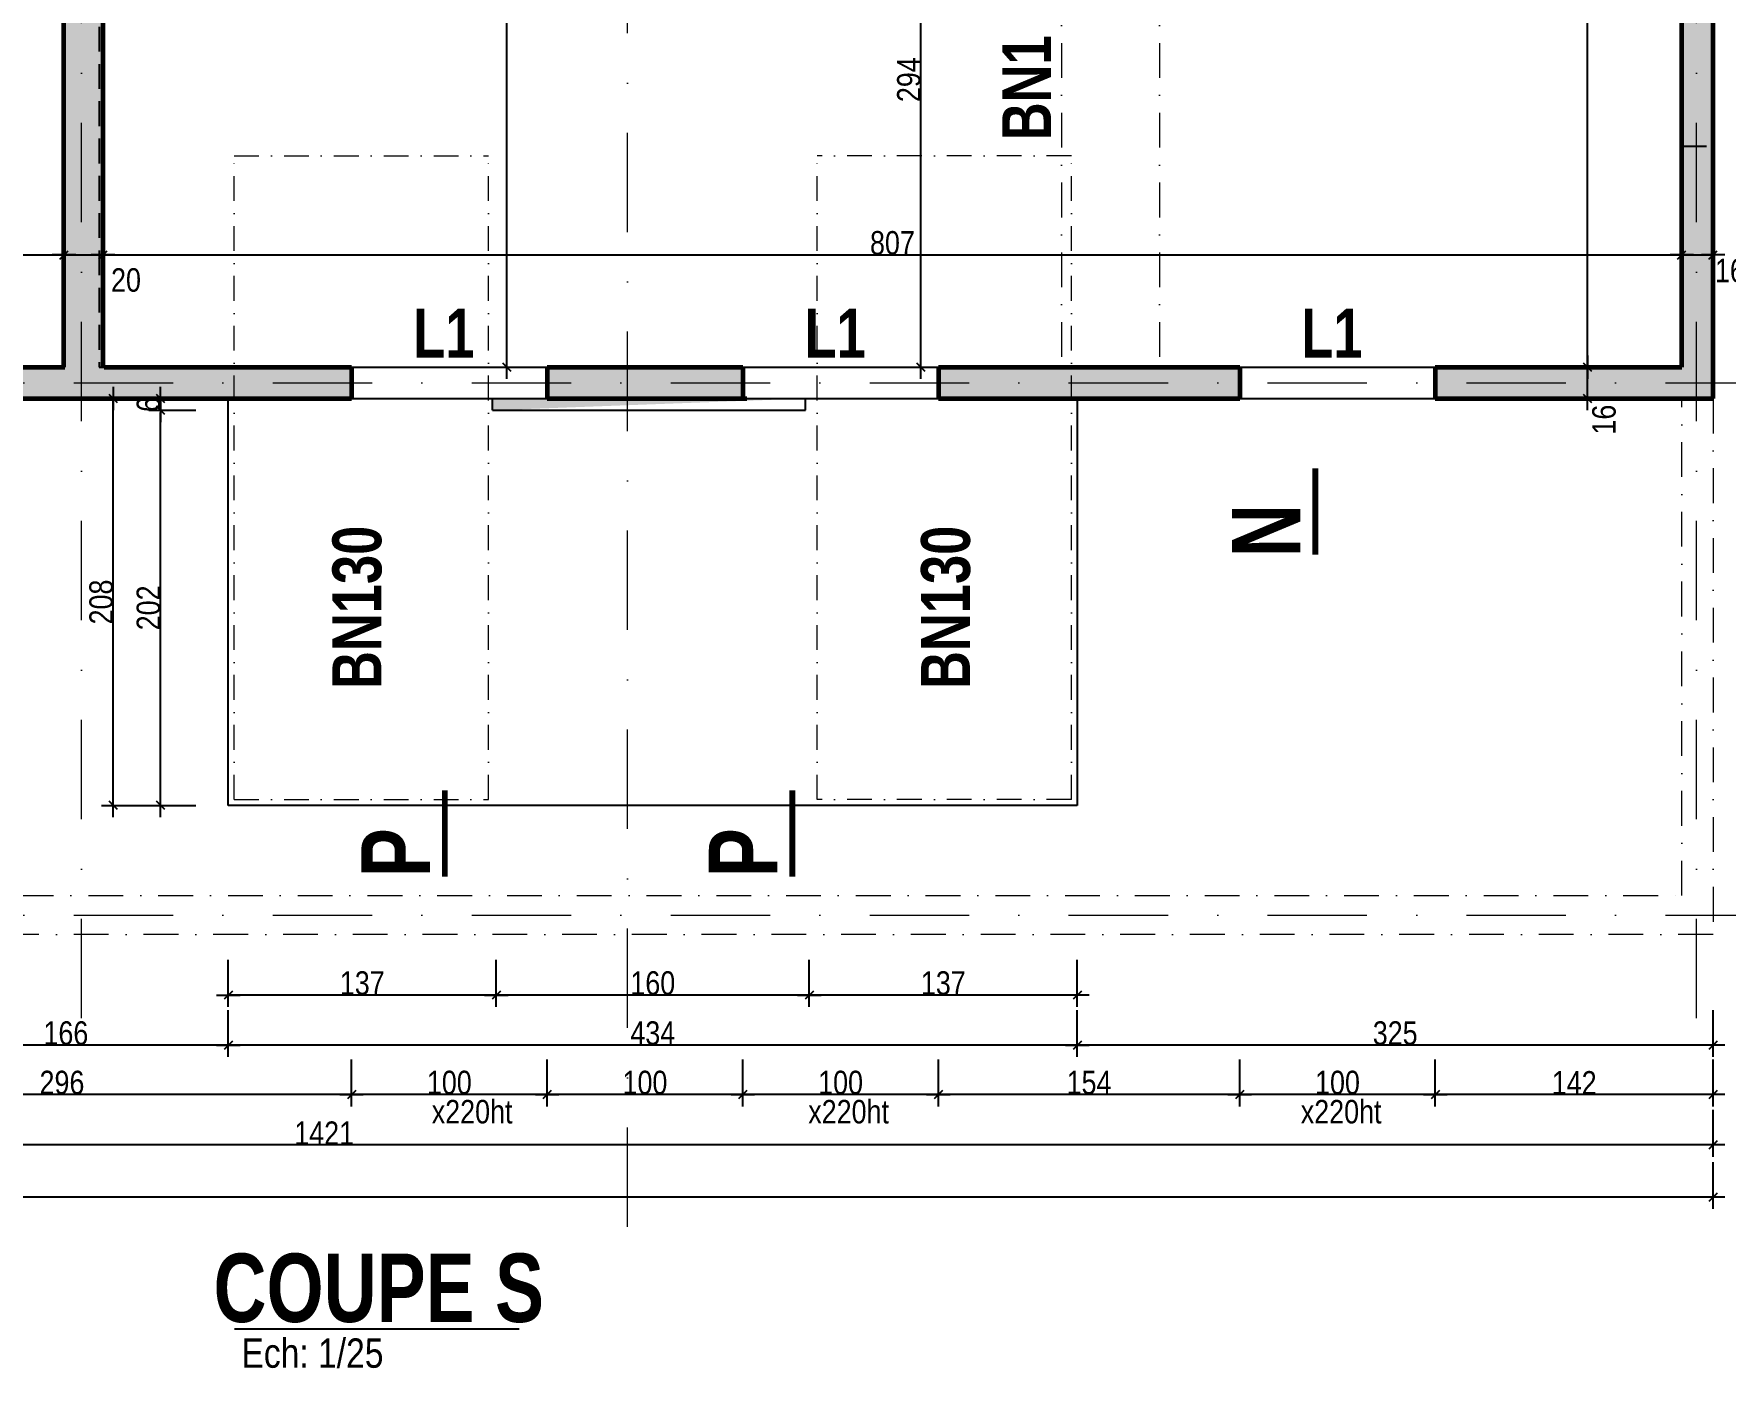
# Model space of a CAD drawing. Header units: millimetres. Extents: x 2049 to 26244, y -43633 to -34245.
# Drawn here: x 5946 to 6810, y -42947 to -42265 of the extents above; entities that cross this region are included whole.
import ezdxf
from ezdxf import colors
from ezdxf.entities.mleader import LeaderData, LeaderLine
from ezdxf.enums import TextEntityAlignment as Align
from ezdxf.math import Vec2, Vec3

# ---------------------------------------------------------------- set-up
doc = ezdxf.new("R2010")
doc.units = ezdxf.units.MM
doc.linetypes.add('CACHEX2', pattern=[19.05, 12.7, -6.35])
doc.linetypes.add('TIRETPTX2', pattern=[50.8, 25.4, -12.7, 0, -12.7])
for name, color, linetype in [('01_cote_gen', 4, 'Continuous'), ('01_linteaux', 2, 'Continuous'), ('01_murs_sup', 2, 'CACHEX2'), ('01_poch_murs', 253, 'Continuous'), ('01_texte', 230, 'Continuous'), ('AA_COTES', 2, 'Continuous')]:
    doc.layers.add(name, color=color, linetype=linetype)
for name, color, linetype, lineweight in [('01_murs_coup', 5, 'Continuous', 60), ('01_tram_axes', 2, 'TIRETPTX2', 9), ('_GAZELEC-RESERVATION', 1, 'Continuous', 18)]:
    doc.layers.add(name, color=color, linetype=linetype, lineweight=lineweight)
doc.styles.add('ARIAL NA', font='ARIALN.TTF')
doc.styles.add('impact', font='impact.ttf')
doc.styles.get("Standard").update_dxf_attribs({"font": 'arial.ttf'})
doc.styles.add('STYLE2', font='ARIALN.TTF')
doc.dimstyles.new('JB50res', dxfattribs={"dimscale": 0.1, "dimtxt": 120, "dimasz": 12, "dimexe": 0.1, "dimexo": 0.1, "dimgap": 0.09, "dimtad": 1, "dimdec": 1, "dimdsep": 46, "dimtxsty": 'STYLE2', "dimblk1": 'BOND_G', "dimblk2": 'BOND_D', "dimsah": 1, "dimcen": 1.5, "dimdle": 0.01, "dimse1": 1, "dimse2": 1, "dimclrd": 4, "dimclre": 2, "dimclrt": 6, "dimazin": 2, "dimtfac": 2.333333, "dimtdec": 1, "dimtix": 1, "dimtmove": 2, "dimatfit": 3, "dimldrblk": 'BOND_G', "dimfxl": 1, "dimtolj": 1, "dimtzin": 0, "dimarcsym": 0})

# ---------------------------------------------------------------- blocks, each defined once
blk = doc.blocks.new('BOND_G')
at = {"layer": 'AA_COTES', "color": 0}
for p, q in [((0, -5), (0, 15)), ((5, 0), (-5, 0)), ((1.77, 1.77), (-1.77, -1.77))]:
    blk.add_line(p, q, dxfattribs=at)
blk = doc.blocks.new('BOND_D')
at = {"layer": 'AA_COTES', "color": 0}
for p, q in [((5, 0), (-5, 0)), ((-1.77, -1.77), (1.77, 1.77)), ((0, 5), (0, -15))]:
    blk.add_line(p, q, dxfattribs=at)
blk = doc.blocks.new('*D5199')
at = {"layer": '01_cote_gen', "color": 4, "lineweight": -2, "ltscale": 0.1, "transparency": 16777216}
blk.add_line((6802.85, -42833.16), (5384.25, -42833.16), dxfattribs=at)
at = {"layer": 'Defpoints', "color": 0, "ltscale": 0.1, "transparency": 16777216}
for p in [(5383.05, -42451.61), (6804.05, -42451.61), (5383.05, -42833.16)]:
    blk.add_point(p, dxfattribs=at)
at = {"layer": '01_cote_gen', "color": 4, "lineweight": -2, "ltscale": 0.1, "transparency": 16777216, "xscale": 1.2, "yscale": 1.2, "zscale": 1.2, "rotation": 180}
blk.add_blockref('BOND_D', (5383.05, -42833.16), dxfattribs=at)
at = {"layer": '01_cote_gen', "color": 4, "lineweight": -2, "ltscale": 0.1, "transparency": 16777216, "xscale": 1.2, "yscale": 1.2, "zscale": 1.2}
blk.add_blockref('BOND_G', (6804.05, -42833.16), dxfattribs=at)
at = {"layer": '01_cote_gen', "color": 6, "ltscale": 0.1, "transparency": 16777216, "insert": (6094.07, -42827.13), "char_height": 12, "attachment_point": 5, "style": 'STYLE2'}
blk.add_mtext('\\A1;1421', dxfattribs=at)
blk = doc.blocks.new('*D5200')
at = {"layer": '01_cote_gen', "color": 4, "lineweight": -2, "ltscale": 0.1, "transparency": 16777216}
blk.add_line((6802.85, -42807.43), (6663.25, -42807.43), dxfattribs=at)
at = {"layer": 'Defpoints', "color": 0, "ltscale": 0.1, "transparency": 16777216}
for p in [(6662.05, -42451.61), (6804.05, -42451.61), (6662.05, -42807.43)]:
    blk.add_point(p, dxfattribs=at)
at = {"layer": '01_cote_gen', "color": 4, "lineweight": -2, "ltscale": 0.1, "transparency": 16777216, "xscale": 1.2, "yscale": 1.2, "zscale": 1.2, "rotation": 180}
blk.add_blockref('BOND_D', (6662.05, -42807.43), dxfattribs=at)
at = {"layer": '01_cote_gen', "color": 4, "lineweight": -2, "ltscale": 0.1, "transparency": 16777216, "xscale": 1.2, "yscale": 1.2, "zscale": 1.2}
blk.add_blockref('BOND_G', (6804.05, -42807.43), dxfattribs=at)
at = {"layer": '01_cote_gen', "color": 6, "ltscale": 0.1, "transparency": 16777216, "insert": (6733.05, -42801.4), "char_height": 12, "attachment_point": 5, "style": 'STYLE2'}
blk.add_mtext('\\A1;142', dxfattribs=at)
blk = doc.blocks.new('*D5201')
at = {"layer": '01_cote_gen', "color": 4, "lineweight": -2, "ltscale": 0.1, "transparency": 16777216}
blk.add_line((6660.85, -42807.43), (6563.25, -42807.43), dxfattribs=at)
at = {"layer": 'Defpoints', "color": 0, "ltscale": 0.1, "transparency": 16777216}
for p in [(6562.05, -42451.61), (6662.05, -42451.61), (6562.05, -42807.43)]:
    blk.add_point(p, dxfattribs=at)
at = {"layer": '01_cote_gen', "color": 4, "lineweight": -2, "ltscale": 0.1, "transparency": 16777216, "xscale": 1.2, "yscale": 1.2, "zscale": 1.2, "rotation": 180}
blk.add_blockref('BOND_D', (6562.05, -42807.43), dxfattribs=at)
at = {"layer": '01_cote_gen', "color": 4, "lineweight": -2, "ltscale": 0.1, "transparency": 16777216, "xscale": 1.2, "yscale": 1.2, "zscale": 1.2}
blk.add_blockref('BOND_G', (6662.05, -42807.43), dxfattribs=at)
at = {"layer": '01_cote_gen', "color": 6, "ltscale": 0.1, "transparency": 16777216, "insert": (6612.05, -42801.29), "char_height": 12, "attachment_point": 5, "style": 'STYLE2'}
blk.add_mtext('\\A1;100', dxfattribs=at)
blk = doc.blocks.new('*D5202')
at = {"layer": '01_cote_gen', "color": 4, "lineweight": -2, "ltscale": 0.1, "transparency": 16777216}
blk.add_line((6560.85, -42807.43), (6409.25, -42807.43), dxfattribs=at)
at = {"layer": 'Defpoints', "color": 0, "ltscale": 0.1, "transparency": 16777216}
for p in [(6408.05, -42451.61), (6562.05, -42451.61), (6408.05, -42807.43)]:
    blk.add_point(p, dxfattribs=at)
at = {"layer": '01_cote_gen', "color": 4, "lineweight": -2, "ltscale": 0.1, "transparency": 16777216, "xscale": 1.2, "yscale": 1.2, "zscale": 1.2, "rotation": 180}
blk.add_blockref('BOND_D', (6408.05, -42807.43), dxfattribs=at)
at = {"layer": '01_cote_gen', "color": 4, "lineweight": -2, "ltscale": 0.1, "transparency": 16777216, "xscale": 1.2, "yscale": 1.2, "zscale": 1.2}
blk.add_blockref('BOND_G', (6562.05, -42807.43), dxfattribs=at)
at = {"layer": '01_cote_gen', "color": 6, "ltscale": 0.1, "transparency": 16777216, "insert": (6485.05, -42801.29), "char_height": 12, "attachment_point": 5, "style": 'STYLE2'}
blk.add_mtext('\\A1;154', dxfattribs=at)
blk = doc.blocks.new('*D5203')
at = {"layer": '01_cote_gen', "color": 4, "lineweight": -2, "ltscale": 0.1, "transparency": 16777216}
blk.add_line((6406.85, -42807.43), (6309.25, -42807.43), dxfattribs=at)
at = {"layer": 'Defpoints', "color": 0, "ltscale": 0.1, "transparency": 16777216}
for p in [(6308.05, -42451.61), (6408.05, -42451.61), (6308.05, -42807.43)]:
    blk.add_point(p, dxfattribs=at)
at = {"layer": '01_cote_gen', "color": 4, "lineweight": -2, "ltscale": 0.1, "transparency": 16777216, "xscale": 1.2, "yscale": 1.2, "zscale": 1.2, "rotation": 180}
blk.add_blockref('BOND_D', (6308.05, -42807.43), dxfattribs=at)
at = {"layer": '01_cote_gen', "color": 4, "lineweight": -2, "ltscale": 0.1, "transparency": 16777216, "xscale": 1.2, "yscale": 1.2, "zscale": 1.2}
blk.add_blockref('BOND_G', (6408.05, -42807.43), dxfattribs=at)
at = {"layer": '01_cote_gen', "color": 6, "ltscale": 0.1, "transparency": 16777216, "insert": (6358.05, -42801.29), "char_height": 12, "attachment_point": 5, "style": 'STYLE2'}
blk.add_mtext('\\A1;100', dxfattribs=at)
blk = doc.blocks.new('*D5204')
at = {"layer": '01_cote_gen', "color": 4, "lineweight": -2, "ltscale": 0.1, "transparency": 16777216}
blk.add_line((6306.85, -42807.43), (6209.25, -42807.43), dxfattribs=at)
at = {"layer": 'Defpoints', "color": 0, "ltscale": 0.1, "transparency": 16777216}
for p in [(6208.05, -42451.61), (6308.05, -42451.61), (6208.05, -42807.43)]:
    blk.add_point(p, dxfattribs=at)
at = {"layer": '01_cote_gen', "color": 4, "lineweight": -2, "ltscale": 0.1, "transparency": 16777216, "xscale": 1.2, "yscale": 1.2, "zscale": 1.2, "rotation": 180}
blk.add_blockref('BOND_D', (6208.05, -42807.43), dxfattribs=at)
at = {"layer": '01_cote_gen', "color": 4, "lineweight": -2, "ltscale": 0.1, "transparency": 16777216, "xscale": 1.2, "yscale": 1.2, "zscale": 1.2}
blk.add_blockref('BOND_G', (6308.05, -42807.43), dxfattribs=at)
at = {"layer": '01_cote_gen', "color": 6, "ltscale": 0.1, "transparency": 16777216, "insert": (6258.05, -42801.29), "char_height": 12, "attachment_point": 5, "style": 'STYLE2'}
blk.add_mtext('\\A1;100', dxfattribs=at)
blk = doc.blocks.new('*D5205')
at = {"layer": '01_cote_gen', "color": 4, "lineweight": -2, "ltscale": 0.1, "transparency": 16777216}
blk.add_line((6206.85, -42807.43), (6109.25, -42807.43), dxfattribs=at)
at = {"layer": 'Defpoints', "color": 0, "ltscale": 0.1, "transparency": 16777216}
for p in [(6108.05, -42451.61), (6208.05, -42451.61), (6108.05, -42807.43)]:
    blk.add_point(p, dxfattribs=at)
at = {"layer": '01_cote_gen', "color": 4, "lineweight": -2, "ltscale": 0.1, "transparency": 16777216, "xscale": 1.2, "yscale": 1.2, "zscale": 1.2, "rotation": 180}
blk.add_blockref('BOND_D', (6108.05, -42807.43), dxfattribs=at)
at = {"layer": '01_cote_gen', "color": 4, "lineweight": -2, "ltscale": 0.1, "transparency": 16777216, "xscale": 1.2, "yscale": 1.2, "zscale": 1.2}
blk.add_blockref('BOND_G', (6208.05, -42807.43), dxfattribs=at)
at = {"layer": '01_cote_gen', "color": 6, "ltscale": 0.1, "transparency": 16777216, "insert": (6158.05, -42801.29), "char_height": 12, "attachment_point": 5, "style": 'STYLE2'}
blk.add_mtext('\\A1;100', dxfattribs=at)
blk = doc.blocks.new('*D5206')
at = {"layer": '01_cote_gen', "color": 4, "lineweight": -2, "ltscale": 0.1, "transparency": 16777216}
blk.add_line((6106.85, -42807.43), (5813.25, -42807.43), dxfattribs=at)
at = {"layer": 'Defpoints', "color": 0, "ltscale": 0.1, "transparency": 16777216}
for p in [(5812.05, -42451.61), (6108.05, -42451.61), (5812.05, -42807.43)]:
    blk.add_point(p, dxfattribs=at)
at = {"layer": '01_cote_gen', "color": 4, "lineweight": -2, "ltscale": 0.1, "transparency": 16777216, "xscale": 1.2, "yscale": 1.2, "zscale": 1.2, "rotation": 180}
blk.add_blockref('BOND_D', (5812.05, -42807.43), dxfattribs=at)
at = {"layer": '01_cote_gen', "color": 4, "lineweight": -2, "ltscale": 0.1, "transparency": 16777216, "xscale": 1.2, "yscale": 1.2, "zscale": 1.2}
blk.add_blockref('BOND_G', (6108.05, -42807.43), dxfattribs=at)
at = {"layer": '01_cote_gen', "color": 6, "ltscale": 0.1, "transparency": 16777216, "insert": (5960.05, -42801.29), "char_height": 12, "attachment_point": 5, "style": 'STYLE2'}
blk.add_mtext('\\A1;296', dxfattribs=at)
blk = doc.blocks.new('*D5221')
at = {"layer": '01_cote_gen', "color": 4, "lineweight": -2, "ltscale": 0.1, "transparency": 16777216}
blk.add_line((6802.85, -42859.88), (4174.26, -42859.88), dxfattribs=at)
at = {"layer": 'Defpoints', "color": 0, "ltscale": 0.1, "transparency": 16777216}
for p in [(4173.06, -42839.16), (6804.05, -42839.16), (4173.06, -42859.88)]:
    blk.add_point(p, dxfattribs=at)
at = {"layer": '01_cote_gen', "color": 4, "lineweight": -2, "ltscale": 0.1, "transparency": 16777216, "xscale": 1.2, "yscale": 1.2, "zscale": 1.2, "rotation": 180}
blk.add_blockref('BOND_D', (4173.06, -42859.88), dxfattribs=at)
at = {"layer": '01_cote_gen', "color": 4, "lineweight": -2, "ltscale": 0.1, "transparency": 16777216, "xscale": 1.2, "yscale": 1.2, "zscale": 1.2}
blk.add_blockref('BOND_G', (6804.05, -42859.88), dxfattribs=at)
at = {"layer": '01_cote_gen', "color": 6, "ltscale": 0.1, "transparency": 16777216, "insert": (5488.55, -42853.74), "char_height": 12, "attachment_point": 5, "style": 'STYLE2'}
blk.add_mtext('\\A1;2631', dxfattribs=at)
blk = doc.blocks.new('*D7129')
at = {"layer": '01_cote_gen', "color": 4, "lineweight": -2, "ltscale": 200, "transparency": 16777216}
blk.add_line((6739.9, -42450.41), (6739.9, -42436.81), dxfattribs=at)
at = {"layer": 'Defpoints', "color": 0, "ltscale": 200, "transparency": 16777216}
for p in [(6739.9, -42435.61), (6754.46, -42435.61), (6754.46, -42451.61)]:
    blk.add_point(p, dxfattribs=at)
at = {"layer": '01_cote_gen', "color": 4, "lineweight": -2, "ltscale": 200, "transparency": 16777216, "xscale": 1.2, "yscale": 1.2, "zscale": 1.2}
for name, p, rotation in [('BOND_D', (6739.9, -42435.61), 90), ('BOND_G', (6739.9, -42451.61), 270)]:
    blk.add_blockref(name, p, dxfattribs=dict(at, rotation=rotation))
at = {"layer": '01_cote_gen', "color": 6, "ltscale": 200, "transparency": 16777216, "insert": (6748.33, -42462.37), "char_height": 12, "attachment_point": 5, "rotation": 90, "style": 'STYLE2'}
blk.add_mtext('\\A1;16', dxfattribs=at)
blk = doc.blocks.new('*D7130')
at = {"layer": '01_cote_gen', "color": 4, "lineweight": -2, "ltscale": 200, "transparency": 16777216}
blk.add_line((6739.9, -42434.41), (6739.9, -41769.81), dxfattribs=at)
at = {"layer": 'Defpoints', "color": 0, "ltscale": 200, "transparency": 16777216}
for p in [(6734.73, -41768.61), (6739.9, -41768.61), (6768.46, -42435.61)]:
    blk.add_point(p, dxfattribs=at)
at = {"layer": '01_cote_gen', "color": 4, "lineweight": -2, "ltscale": 200, "transparency": 16777216, "xscale": 1.2, "yscale": 1.2, "zscale": 1.2}
for name, p, rotation in [('BOND_D', (6739.9, -41768.61), 90), ('BOND_G', (6739.9, -42435.61), 270)]:
    blk.add_blockref(name, p, dxfattribs=dict(at, rotation=rotation))
at = {"layer": '01_cote_gen', "color": 6, "ltscale": 200, "transparency": 16777216, "insert": (6733.77, -42102.11), "char_height": 12, "attachment_point": 5, "rotation": 90, "style": 'STYLE2'}
blk.add_mtext('\\A1;667', dxfattribs=at)
blk = doc.blocks.new('*D7134')
at = {"layer": '01_cote_gen', "color": 4, "lineweight": -2, "ltscale": 200, "transparency": 16777216}
blk.add_line((6399.14, -42434.41), (6399.14, -42142.81), dxfattribs=at)
at = {"layer": 'Defpoints', "color": 0, "ltscale": 200, "transparency": 16777216}
for p in [(6399.14, -42141.61), (6448.94, -42141.61), (6448.94, -42435.61)]:
    blk.add_point(p, dxfattribs=at)
at = {"layer": '01_cote_gen', "color": 4, "lineweight": -2, "ltscale": 200, "transparency": 16777216, "xscale": 1.2, "yscale": 1.2, "zscale": 1.2}
for name, p, rotation in [('BOND_D', (6399.14, -42141.61), 90), ('BOND_G', (6399.14, -42435.61), 270)]:
    blk.add_blockref(name, p, dxfattribs=dict(at, rotation=rotation))
at = {"layer": '01_cote_gen', "color": 6, "ltscale": 200, "transparency": 16777216, "insert": (6393, -42288.61), "char_height": 12, "attachment_point": 5, "rotation": 90, "style": 'STYLE2'}
blk.add_mtext('\\A1;294', dxfattribs=at)
blk = doc.blocks.new('*D7141')
at = {"layer": '01_cote_gen', "color": 4, "lineweight": -2, "ltscale": 200, "transparency": 16777216}
blk.add_line((6187.53, -42434.41), (6187.53, -41952.81), dxfattribs=at)
at = {"layer": 'Defpoints', "color": 0, "ltscale": 200, "transparency": 16777216}
for p in [(6187.53, -41951.61), (6258.57, -41951.61), (6249.16, -42435.61)]:
    blk.add_point(p, dxfattribs=at)
at = {"layer": '01_cote_gen', "color": 4, "lineweight": -2, "ltscale": 200, "transparency": 16777216, "xscale": 1.2, "yscale": 1.2, "zscale": 1.2}
for name, p, rotation in [('BOND_D', (6187.53, -41951.61), 90), ('BOND_G', (6187.53, -42435.61), 270)]:
    blk.add_blockref(name, p, dxfattribs=dict(at, rotation=rotation))
at = {"layer": '01_cote_gen', "color": 6, "ltscale": 200, "transparency": 16777216, "insert": (6181.39, -42193.61), "char_height": 12, "attachment_point": 5, "rotation": 90, "style": 'STYLE2'}
blk.add_mtext('\\A1;484', dxfattribs=at)
blk = doc.blocks.new('*D7208')
at = {"layer": '01_cote_gen', "color": 4, "lineweight": -2, "ltscale": 0.1, "transparency": 16777216}
blk.add_line((5400.25, -42378.23), (5959.85, -42378.23), dxfattribs=at)
at = {"layer": 'Defpoints', "color": 0, "ltscale": 0.1, "transparency": 16777216}
for p in [(5961.05, -42378.23), (5399.05, -42396.23), (5961.05, -42396.23)]:
    blk.add_point(p, dxfattribs=at)
at = {"layer": '01_cote_gen', "color": 4, "lineweight": -2, "ltscale": 0.1, "transparency": 16777216, "xscale": 1.2, "yscale": 1.2, "zscale": 1.2, "rotation": 180}
blk.add_blockref('BOND_G', (5399.05, -42378.23), dxfattribs=at)
at = {"layer": '01_cote_gen', "color": 4, "lineweight": -2, "ltscale": 0.1, "transparency": 16777216, "xscale": 1.2, "yscale": 1.2, "zscale": 1.2}
blk.add_blockref('BOND_D', (5961.05, -42378.23), dxfattribs=at)
at = {"layer": '01_cote_gen', "color": 6, "ltscale": 0.1, "transparency": 16777216, "insert": (5680.05, -42372.09), "char_height": 12, "attachment_point": 5, "style": 'STYLE2'}
blk.add_mtext('\\A1;562', dxfattribs=at)
blk = doc.blocks.new('*D7209')
at = {"layer": '01_cote_gen', "color": 4, "lineweight": -2, "ltscale": 0.1, "transparency": 16777216}
blk.add_line((5962.25, -42378.23), (5979.85, -42378.23), dxfattribs=at)
at = {"layer": 'Defpoints', "color": 0, "ltscale": 0.1, "transparency": 16777216}
for p in [(5981.05, -42378.23), (5961.05, -42432.97), (5981.05, -42432.97)]:
    blk.add_point(p, dxfattribs=at)
at = {"layer": '01_cote_gen', "color": 4, "lineweight": -2, "ltscale": 0.1, "transparency": 16777216, "xscale": 1.2, "yscale": 1.2, "zscale": 1.2, "rotation": 180}
blk.add_blockref('BOND_G', (5961.05, -42378.23), dxfattribs=at)
at = {"layer": '01_cote_gen', "color": 4, "lineweight": -2, "ltscale": 0.1, "transparency": 16777216, "xscale": 1.2, "yscale": 1.2, "zscale": 1.2}
blk.add_blockref('BOND_D', (5981.05, -42378.23), dxfattribs=at)
at = {"layer": '01_cote_gen', "color": 6, "ltscale": 0.1, "transparency": 16777216, "insert": (5992.78, -42391.09), "char_height": 12, "attachment_point": 5, "style": 'STYLE2'}
blk.add_mtext('\\A1;20', dxfattribs=at)
blk = doc.blocks.new('*D7210')
at = {"layer": '01_cote_gen', "color": 4, "lineweight": -2, "ltscale": 0.1, "transparency": 16777216}
blk.add_line((5982.25, -42378.23), (6786.85, -42378.23), dxfattribs=at)
at = {"layer": 'Defpoints', "color": 0, "ltscale": 0.1, "transparency": 16777216}
for p in [(6788.05, -42378.23), (5981.05, -42412.86), (6788.05, -42412.86)]:
    blk.add_point(p, dxfattribs=at)
at = {"layer": '01_cote_gen', "color": 4, "lineweight": -2, "ltscale": 0.1, "transparency": 16777216, "xscale": 1.2, "yscale": 1.2, "zscale": 1.2, "rotation": 180}
blk.add_blockref('BOND_G', (5981.05, -42378.23), dxfattribs=at)
at = {"layer": '01_cote_gen', "color": 4, "lineweight": -2, "ltscale": 0.1, "transparency": 16777216, "xscale": 1.2, "yscale": 1.2, "zscale": 1.2}
blk.add_blockref('BOND_D', (6788.05, -42378.23), dxfattribs=at)
at = {"layer": '01_cote_gen', "color": 6, "ltscale": 0.1, "transparency": 16777216, "insert": (6384.55, -42372.09), "char_height": 12, "attachment_point": 5, "style": 'STYLE2'}
blk.add_mtext('\\A1;807', dxfattribs=at)
blk = doc.blocks.new('*D7201')
at = {"layer": '01_cote_gen', "color": 4, "lineweight": -2, "ltscale": 200, "transparency": 16777216}
blk.add_line((6789.25, -42378.23), (6802.85, -42378.23), dxfattribs=at)
at = {"layer": 'Defpoints', "color": 0, "ltscale": 200, "transparency": 16777216}
for p in [(6804.05, -42378.23), (6788.05, -42445.94), (6804.05, -42445.94)]:
    blk.add_point(p, dxfattribs=at)
at = {"layer": '01_cote_gen', "color": 4, "lineweight": -2, "ltscale": 200, "transparency": 16777216, "xscale": 1.2, "yscale": 1.2, "zscale": 1.2, "rotation": 180}
blk.add_blockref('BOND_G', (6788.05, -42378.23), dxfattribs=at)
at = {"layer": '01_cote_gen', "color": 4, "lineweight": -2, "ltscale": 200, "transparency": 16777216, "xscale": 1.2, "yscale": 1.2, "zscale": 1.2}
blk.add_blockref('BOND_D', (6804.05, -42378.23), dxfattribs=at)
at = {"layer": '01_cote_gen', "color": 6, "ltscale": 200, "transparency": 16777216, "insert": (6812.63, -42386.27), "char_height": 12, "attachment_point": 5, "style": 'STYLE2'}
blk.add_mtext('\\A1;16', dxfattribs=at)
blk = doc.blocks.new('*D7476')
at = {"layer": '01_cote_gen', "color": 4, "lineweight": -2, "ltscale": 200, "transparency": 16777216}
blk.add_line((6802.85, -42782.17), (6480.25, -42782.17), dxfattribs=at)
at = {"layer": 'Defpoints', "color": 0, "ltscale": 200, "transparency": 16777216}
for p in [(6804.05, -42451.61), (6479.05, -42539.94), (6479.05, -42782.17)]:
    blk.add_point(p, dxfattribs=at)
at = {"layer": '01_cote_gen', "color": 4, "lineweight": -2, "ltscale": 200, "transparency": 16777216, "xscale": 1.2, "yscale": 1.2, "zscale": 1.2, "rotation": 180}
blk.add_blockref('BOND_D', (6479.05, -42782.17), dxfattribs=at)
at = {"layer": '01_cote_gen', "color": 4, "lineweight": -2, "ltscale": 200, "transparency": 16777216, "xscale": 1.2, "yscale": 1.2, "zscale": 1.2}
blk.add_blockref('BOND_G', (6804.05, -42782.17), dxfattribs=at)
at = {"layer": '01_cote_gen', "color": 6, "ltscale": 200, "transparency": 16777216, "insert": (6641.55, -42776.03), "char_height": 12, "attachment_point": 5, "style": 'STYLE2'}
blk.add_mtext('\\A1;325', dxfattribs=at)
blk = doc.blocks.new('*D7477')
at = {"layer": '01_cote_gen', "color": 4, "lineweight": -2, "ltscale": 200, "transparency": 16777216}
blk.add_line((6477.85, -42782.17), (6046.25, -42782.17), dxfattribs=at)
at = {"layer": 'Defpoints', "color": 0, "ltscale": 200, "transparency": 16777216}
for p in [(6479.05, -42539.94), (6045.05, -42659.61), (6045.05, -42782.17)]:
    blk.add_point(p, dxfattribs=at)
at = {"layer": '01_cote_gen', "color": 4, "lineweight": -2, "ltscale": 200, "transparency": 16777216, "xscale": 1.2, "yscale": 1.2, "zscale": 1.2, "rotation": 180}
blk.add_blockref('BOND_D', (6045.05, -42782.17), dxfattribs=at)
at = {"layer": '01_cote_gen', "color": 4, "lineweight": -2, "ltscale": 200, "transparency": 16777216, "xscale": 1.2, "yscale": 1.2, "zscale": 1.2}
blk.add_blockref('BOND_G', (6479.05, -42782.17), dxfattribs=at)
at = {"layer": '01_cote_gen', "color": 6, "ltscale": 200, "transparency": 16777216, "insert": (6262.05, -42776.03), "char_height": 12, "attachment_point": 5, "style": 'STYLE2'}
blk.add_mtext('\\A1;434', dxfattribs=at)
blk = doc.blocks.new('*D7478')
at = {"layer": '01_cote_gen', "color": 4, "lineweight": -2, "ltscale": 200, "transparency": 16777216}
blk.add_line((6043.85, -42782.17), (5880.25, -42782.17), dxfattribs=at)
at = {"layer": 'Defpoints', "color": 0, "ltscale": 200, "transparency": 16777216}
for p in [(5879.05, -42659.61), (6045.05, -42659.61), (5879.05, -42782.17)]:
    blk.add_point(p, dxfattribs=at)
at = {"layer": '01_cote_gen', "color": 4, "lineweight": -2, "ltscale": 200, "transparency": 16777216, "xscale": 1.2, "yscale": 1.2, "zscale": 1.2, "rotation": 180}
blk.add_blockref('BOND_D', (5879.05, -42782.17), dxfattribs=at)
at = {"layer": '01_cote_gen', "color": 4, "lineweight": -2, "ltscale": 200, "transparency": 16777216, "xscale": 1.2, "yscale": 1.2, "zscale": 1.2}
blk.add_blockref('BOND_G', (6045.05, -42782.17), dxfattribs=at)
at = {"layer": '01_cote_gen', "color": 6, "ltscale": 200, "transparency": 16777216, "insert": (5962.05, -42776.03), "char_height": 12, "attachment_point": 5, "style": 'STYLE2'}
blk.add_mtext('\\A1;166', dxfattribs=at)
blk = doc.blocks.new('*D7585')
at = {"layer": '01_cote_gen', "color": 4, "lineweight": -2, "ltscale": 200, "transparency": 16777216}
blk.add_line((6340.85, -42756.58), (6183.25, -42756.58), dxfattribs=at)
at = {"layer": 'Defpoints', "color": 0, "ltscale": 200, "transparency": 16777216}
for p in [(6182.05, -42457.61), (6342.05, -42457.61), (6182.05, -42756.58)]:
    blk.add_point(p, dxfattribs=at)
at = {"layer": '01_cote_gen', "color": 4, "lineweight": -2, "ltscale": 200, "transparency": 16777216, "xscale": 1.2, "yscale": 1.2, "zscale": 1.2, "rotation": 180}
blk.add_blockref('BOND_D', (6182.05, -42756.58), dxfattribs=at)
at = {"layer": '01_cote_gen', "color": 4, "lineweight": -2, "ltscale": 200, "transparency": 16777216, "xscale": 1.2, "yscale": 1.2, "zscale": 1.2}
blk.add_blockref('BOND_G', (6342.05, -42756.58), dxfattribs=at)
at = {"layer": '01_cote_gen', "color": 6, "ltscale": 200, "transparency": 16777216, "insert": (6262.05, -42750.45), "char_height": 12, "attachment_point": 5, "style": 'STYLE2'}
blk.add_mtext('\\A1;160', dxfattribs=at)
blk = doc.blocks.new('*D7586')
at = {"layer": '01_cote_gen', "color": 4, "lineweight": -2, "ltscale": 200, "transparency": 16777216}
blk.add_line((6180.85, -42756.58), (6046.25, -42756.58), dxfattribs=at)
at = {"layer": 'Defpoints', "color": 0, "ltscale": 200, "transparency": 16777216}
for p in [(6182.05, -42457.61), (6045.05, -42459.61), (6045.05, -42756.58)]:
    blk.add_point(p, dxfattribs=at)
at = {"layer": '01_cote_gen', "color": 4, "lineweight": -2, "ltscale": 200, "transparency": 16777216, "xscale": 1.2, "yscale": 1.2, "zscale": 1.2, "rotation": 180}
blk.add_blockref('BOND_D', (6045.05, -42756.58), dxfattribs=at)
at = {"layer": '01_cote_gen', "color": 4, "lineweight": -2, "ltscale": 200, "transparency": 16777216, "xscale": 1.2, "yscale": 1.2, "zscale": 1.2}
blk.add_blockref('BOND_G', (6182.05, -42756.58), dxfattribs=at)
at = {"layer": '01_cote_gen', "color": 6, "ltscale": 200, "transparency": 16777216, "insert": (6113.55, -42750.45), "char_height": 12, "attachment_point": 5, "style": 'STYLE2'}
blk.add_mtext('\\A1;137', dxfattribs=at)
blk = doc.blocks.new('*D7587')
at = {"layer": '01_cote_gen', "color": 4, "lineweight": -2, "ltscale": 200, "transparency": 16777216}
blk.add_line((6477.85, -42756.58), (6343.25, -42756.58), dxfattribs=at)
at = {"layer": 'Defpoints', "color": 0, "ltscale": 200, "transparency": 16777216}
for p in [(6342.05, -42457.61), (6479.05, -42485.9), (6342.05, -42756.58)]:
    blk.add_point(p, dxfattribs=at)
at = {"layer": '01_cote_gen', "color": 4, "lineweight": -2, "ltscale": 200, "transparency": 16777216, "xscale": 1.2, "yscale": 1.2, "zscale": 1.2, "rotation": 180}
blk.add_blockref('BOND_D', (6342.05, -42756.58), dxfattribs=at)
at = {"layer": '01_cote_gen', "color": 4, "lineweight": -2, "ltscale": 200, "transparency": 16777216, "xscale": 1.2, "yscale": 1.2, "zscale": 1.2}
blk.add_blockref('BOND_G', (6479.05, -42756.58), dxfattribs=at)
at = {"layer": '01_cote_gen', "color": 6, "ltscale": 200, "transparency": 16777216, "insert": (6410.55, -42750.45), "char_height": 12, "attachment_point": 5, "style": 'STYLE2'}
blk.add_mtext('\\A1;137', dxfattribs=at)
blk = doc.blocks.new('*D7596')
at = {"layer": '01_cote_gen', "color": 4, "lineweight": -2, "ltscale": 200, "transparency": 16777216}
blk.add_line((5986.26, -42658.41), (5986.26, -42452.81), dxfattribs=at)
at = {"layer": 'Defpoints', "color": 0, "ltscale": 200, "transparency": 16777216}
for p in [(5986.26, -42451.61), (6034.3, -42451.61), (6045.05, -42659.61)]:
    blk.add_point(p, dxfattribs=at)
at = {"layer": '01_cote_gen', "color": 4, "lineweight": -2, "ltscale": 200, "transparency": 16777216, "xscale": 1.2, "yscale": 1.2, "zscale": 1.2}
for name, p, rotation in [('BOND_D', (5986.26, -42451.61), 90), ('BOND_G', (5986.26, -42659.61), 270)]:
    blk.add_blockref(name, p, dxfattribs=dict(at, rotation=rotation))
at = {"layer": '01_cote_gen', "color": 6, "ltscale": 200, "transparency": 16777216, "insert": (5980.12, -42555.61), "char_height": 12, "attachment_point": 5, "rotation": 90, "style": 'STYLE2'}
blk.add_mtext('\\A1;208', dxfattribs=at)
blk = doc.blocks.new('*D7597')
at = {"layer": '01_cote_gen', "color": 4, "lineweight": -2, "ltscale": 200, "transparency": 16777216}
blk.add_line((6010.43, -42658.41), (6010.43, -42458.81), dxfattribs=at)
at = {"layer": 'Defpoints', "color": 0, "ltscale": 200, "transparency": 16777216}
for p in [(6010.43, -42457.61), (6214.77, -42457.61), (6045.05, -42659.61)]:
    blk.add_point(p, dxfattribs=at)
at = {"layer": '01_cote_gen', "color": 4, "lineweight": -2, "ltscale": 200, "transparency": 16777216, "xscale": 1.2, "yscale": 1.2, "zscale": 1.2}
for name, p, rotation in [('BOND_D', (6010.43, -42457.61), 90), ('BOND_G', (6010.43, -42659.61), 270)]:
    blk.add_blockref(name, p, dxfattribs=dict(at, rotation=rotation))
at = {"layer": '01_cote_gen', "color": 6, "ltscale": 200, "transparency": 16777216, "insert": (6004.29, -42558.61), "char_height": 12, "attachment_point": 5, "rotation": 90, "style": 'STYLE2'}
blk.add_mtext('\\A1;202', dxfattribs=at)
blk = doc.blocks.new('*D8020')
at = {"layer": '01_cote_gen', "color": 4, "lineweight": -2, "ltscale": 200, "transparency": 16777216}
for p, q in [((6010.43, -42450.41), (6010.43, -42449.21)), ((6010.43, -42451.61), (6010.43, -42457.61)), ((6010.43, -42458.81), (6010.43, -42460.01))]:
    blk.add_line(p, q, dxfattribs=at)
at = {"layer": 'Defpoints', "color": 0, "ltscale": 200, "transparency": 16777216}
for p in [(6010.43, -42457.61), (6019.05, -42451.61), (6019.05, -42457.61)]:
    blk.add_point(p, dxfattribs=at)
at = {"layer": '01_cote_gen', "color": 4, "lineweight": -2, "ltscale": 200, "transparency": 16777216, "xscale": 1.2, "yscale": 1.2, "zscale": 1.2}
for name, p, rotation in [('BOND_G', (6010.43, -42451.61), 270), ('BOND_D', (6010.43, -42457.61), 90)]:
    blk.add_blockref(name, p, dxfattribs=dict(at, rotation=rotation))
at = {"layer": '01_cote_gen', "color": 6, "ltscale": 200, "transparency": 16777216, "insert": (6004.29, -42454.61), "char_height": 12, "attachment_point": 5, "rotation": 90, "style": 'STYLE2'}
blk.add_mtext('\\A1;6', dxfattribs=at)

msp = doc.modelspace()

# ---------------------------------------------------------------- hatches: boundary and pattern name
at = {"layer": '01_murs_sup', "ltscale": 200}
h = msp.add_hatch(dxfattribs=at)
h.set_pattern_fill('DASH', color=256, scale=2.5, angle=135)
h.set_pattern_definition([(135, (-9275.435, 6358.231), (-11.2253202, 9e-16), [7.9375, -7.9375])])
h.paths.add_polyline_path([(5647.1, -41676.61), (5399.05, -41676.61), (5399.05, -41083.61), (5515.05, -41083.61), (5515.05, -41067.61), (5383.05, -41067.61), (5383.05, -41694.61), (5647.1, -41694.56)])
h.paths.add_polyline_path([(6804.05, -41296.61), (6788.05, -41296.61), (6788.05, -41750.61), (6479.05, -41750.61), (6479.05, -41676.61), (6397.05, -41676.61), (6397.05, -41694.56), (6461.05, -41694.61), (6461.05, -41824.61), (6397.05, -41824.61), (6397.05, -41842.56), (6479.05, -41842.61), (6479.05, -41768.61), (6788.05, -41768.61), (6788.05, -42222.63), (6804.05, -42222.63)])
h.paths.add_polyline_path([(6295.05, -41824.61), (5749.05, -41824.66), (5749.05, -41842.56), (5961.05, -41842.61), (5961.05, -42435.61), (5812.05, -42435.61), (5812.05, -42451.61), (6108.05, -42451.61), (6108.05, -42435.61), (5979.05, -42435.61), (5979.05, -41842.48), (6295.05, -41842.48)])
h.paths.add_polyline_path([(5647.05, -41824.61), (5383.05, -41824.61), (5383.05, -42451.61), (5512.05, -42451.61), (5512.05, -42435.61), (5399.05, -42435.61), (5399.05, -41842.61), (5647.05, -41842.61)])
h.paths.add_polyline_path([(6562.05, -42435.61), (6408.05, -42435.61), (6408.05, -42451.61), (6562.05, -42451.61)])
h.paths.add_polyline_path([(6804.05, -42322.63), (6788.05, -42322.63), (6788.05, -42435.61), (6662.05, -42435.61), (6662.05, -42451.61), (6804.05, -42451.61)])
h.paths.add_polyline_path([(6804.05, -41067.61), (6635.05, -41067.61), (6635.05, -41083.61), (6788.05, -41083.61), (6788.05, -41196.61), (6804.05, -41196.61)])
h.paths.add_polyline_path([(6335.05, -41067.61), (6175.05, -41067.61), (6175.05, -41083.61), (6335.05, -41083.61)])
at = {"layer": '01_poch_murs', "ltscale": 200}
h = msp.add_hatch(color=256, dxfattribs=at)
h.dxf.hatch_style = 1
h.paths.add_polyline_path([(6804.05, -42089.61), (6788.05, -42089.61), (6788.05, -42435.61), (6662.05, -42435.61), (6662.05, -42451.61), (6804.05, -42451.61)])
h.paths.add_polyline_path([(6562.05, -42435.61), (6408.05, -42435.61), (6408.05, -42451.61), (6562.05, -42451.61)])
h.paths.add_polyline_path([(6308.05, -42435.61), (6208.05, -42435.61), (6208.05, -42451.61), (6308.05, -42451.61)])
h.paths.add_polyline_path([(6108.05, -42435.61), (5981.05, -42435.61), (5981.05, -42227.65), (5961.05, -42227.65), (5961.05, -42435.61), (5812.05, -42435.61), (5812.05, -42451.61), (6108.05, -42451.61)])

# ---------------------------------------------------------------- linework, layer by layer
at = {"layer": '01_linteaux', "ltscale": 0.1}
for p, q in [((6108.05, -42435.61), (6208.05, -42435.61)), ((6308.05, -42435.61), (6408.05, -42435.61)), ((6562.05, -42435.61), (6662.05, -42435.61)), ((6045.05, -42659.61), (6045.05, -42451.61)), ((6108.05, -42451.61), (6208.05, -42451.61)), ((6180.05, -42457.61), (6180.05, -42451.61)), ((6180.05, -42457.61), (6340.05, -42457.61)), ((6309.58, -42451.61), (6209.58, -42451.61)), ((6308.05, -42451.61), (6408.05, -42451.61)), ((6340.05, -42457.61), (6340.05, -42451.61)), ((6479.05, -42451.61), (6479.05, -42659.61)), ((6562.05, -42451.61), (6662.05, -42451.61)), ((6479.05, -42659.61), (6045.05, -42659.61))]:
    msp.add_line(p, q, dxfattribs=at)
msp.add_solid([(6180.05, -42457.61), (6180.05, -42451.61), (6340.05, -42451.61)], dxfattribs=at)
at = {"layer": '01_murs_coup', "ltscale": 0.1}
for p, q in [((5981.05, -42435.61), (5981.05, -41768.61)), ((5961.05, -42435.61), (5961.05, -41842.61)), ((6788.05, -42435.61), (6788.05, -42089.61)), ((6804.05, -42451.61), (6804.05, -42089.61)), ((5812.05, -42435.61), (5961.57, -42435.61)), ((5981.57, -42435.61), (6108.05, -42435.61)), ((6108.05, -42435.61), (6108.05, -42451.61)), ((6208.05, -42435.61), (6308.05, -42435.61)), ((6208.05, -42435.61), (6208.05, -42451.61)), ((6308.05, -42435.61), (6308.05, -42451.61)), ((6408.05, -42435.61), (6562.05, -42435.61)), ((6408.05, -42435.61), (6408.05, -42451.61)), ((6562.05, -42435.61), (6562.05, -42451.61)), ((6662.05, -42435.61), (6788.05, -42435.61)), ((6662.05, -42435.61), (6662.05, -42451.61)), ((5812.05, -42451.61), (6108.05, -42451.61)), ((6208.05, -42451.61), (6308.05, -42451.61)), ((6210.05, -42451.61), (6310.05, -42451.61)), ((6408.05, -42451.61), (6562.05, -42451.61)), ((6662.05, -42451.61), (6804.05, -42451.61))]:
    msp.add_line(p, q, dxfattribs=at)
at = {"layer": '01_murs_sup'}
for p, q in [((5961.05, -42435.61), (5961.05, -41842.61)), ((5979.05, -41842.48), (5979.05, -42435.61)), ((6788.05, -42322.63), (6804.05, -42322.63)), ((6788.05, -42435.61), (6788.05, -42322.63)), ((6804.05, -42322.63), (6804.05, -42451.61)), ((5812.05, -42435.61), (5961.05, -42435.61)), ((5979.05, -42435.61), (6108.05, -42435.61)), ((6108.05, -42435.61), (6108.05, -42451.61)), ((6408.05, -42435.61), (6562.05, -42435.61)), ((6408.05, -42451.61), (6408.05, -42435.61)), ((6562.05, -42435.61), (6562.05, -42451.61)), ((6662.05, -42451.61), (6662.05, -42435.61)), ((6662.05, -42435.61), (6788.05, -42435.61)), ((6108.05, -42451.61), (5812.05, -42451.61)), ((6562.05, -42451.61), (6408.05, -42451.61)), ((6804.05, -42451.61), (6662.05, -42451.61))]:
    msp.add_line(p, q, dxfattribs=at)
at = {"layer": '01_texte'}
msp.add_line((6193.79, -42927.25), (6048.19, -42927.25), dxfattribs=at)
at = {"layer": '01_texte', "const_width": 3}
for points in [[(6600.76, -42487.21), (6600.76, -42531.46)], [(6155.74, -42651.83), (6155.74, -42696.08)], [(6333.35, -42651.83), (6333.35, -42696.08)]]:
    msp.add_lwpolyline(points, dxfattribs=at)
at = {"layer": '01_tram_axes', "color": 253, "ltscale": 2}
for p, q in [((5970.08, -42768.29), (5970.05, -40330.13)), ((6249.07, -42875.01), (6249.57, -40330.13)), ((6795.57, -42768.29), (6795.57, -40330.13)), ((2406.63, -42443.61), (7041.34, -42443.61)), ((2406.63, -42715.61), (7041.34, -42715.61))]:
    msp.add_line(p, q, dxfattribs=at)
at = {"layer": '01_tram_axes', "ltscale": 0.7}
for p, q in [((6471.05, -42091.61), (6471.05, -42435.61)), ((6521.05, -42091.61), (6521.05, -42435.61)), ((6788.05, -42705.61), (6788.05, -42451.61)), ((6804.05, -42451.61), (6804.05, -42725.61)), ((5403.05, -42705.61), (6788.05, -42705.61)), ((6804.05, -42725.61), (4198.06, -42725.61))]:
    msp.add_line(p, q, dxfattribs=at)
at = {"layer": '01_tram_axes', "ltscale": 0.5}
for p, q in [((6048.05, -42327.61), (6178.05, -42327.61)), ((6048.05, -42656.61), (6048.05, -42327.61)), ((6178.05, -42656.61), (6178.05, -42327.61)), ((6476.05, -42327.61), (6346.05, -42327.61)), ((6346.05, -42656.61), (6346.05, -42327.61)), ((6476.05, -42656.61), (6476.05, -42327.61)), ((6048.05, -42656.61), (6178.05, -42656.61)), ((6476.05, -42656.61), (6346.05, -42656.61))]:
    msp.add_line(p, q, dxfattribs=at)

# ---------------------------------------------------------------- texts
at = {"layer": '01_texte', "style": 'impact'}
for s, height, p in [('BN1', 25, (6473.16, -42292.76)), ('N', 35, (6603.61, -42519.12)), ('BN130', 25, (6130.78, -42558.33)), ('BN130', 25, (6431.67, -42558.33)), ('P', 35, (6158.59, -42683.75)), ('P', 35, (6336.2, -42683.75))]:
    msp.add_text(s, height=height, rotation=90, dxfattribs=at).set_placement(p, align=Align.BOTTOM_CENTER)
for p in [(6155.24, -42438.21), (6355.24, -42438.21), (6609.24, -42438.21)]:
    msp.add_text('L1', height=25, dxfattribs=at).set_placement(p, align=Align.BOTTOM_CENTER)
at = {"layer": '01_texte'}
for s, height, style, p in [('x220ht', 12, 'ARIAL NA', (6149.06, -42822.14)), ('x220ht', 12, 'ARIAL NA', (6341.52, -42822.14)), ('x220ht', 12, 'ARIAL NA', (6593.28, -42822.14)), ('Ech: 1/25', 15, 'STYLE2', (6051.78, -42947.04))]:
    msp.add_text(s, height=height, dxfattribs=dict(at, style=style)).set_placement(p)
at = {"layer": '01_texte', "style": 'impact'}
msp.add_text('COUPE S', height=35, dxfattribs=at).set_placement((6121.98, -42906.15), align=Align.MIDDLE)

# ---------------------------------------------------------------- dimensions: what is measured, and where the dimension line sits
at = {"layer": '01_cote_gen', "ltscale": 200}
for base, p1, p2, picture, middle in [((6739.9, -41768.61), (6768.46, -42435.61), (6734.73, -41768.61), '*D7130', (6733.77, -42102.11)), ((6187.53, -41951.61), (6249.16, -42435.61), (6258.57, -41951.61), '*D7141', (6181.39, -42193.61)), ((6399.14, -42141.61), (6448.94, -42435.61), (6448.94, -42141.61), '*D7134', (6393, -42288.61)), ((5986.26, -42451.61), (6045.05, -42659.61), (6034.3, -42451.61), '*D7596', (5980.12, -42555.61)), ((6010.43, -42457.61), (6019.05, -42451.61), (6019.05, -42457.61), '*D8020', (6004.29, -42454.61)), ((6010.43, -42457.61), (6045.05, -42659.61), (6214.77, -42457.61), '*D7597', (6004.29, -42558.61))]:
    dim = msp.add_linear_dim(base=base, p1=p1, p2=p2, angle=90, dimstyle='JB50res', dxfattribs=at)
    dim.commit()
    dim.dimension.update_dxf_attribs({"geometry": picture, "text_midpoint": middle})
at = {"layer": '01_cote_gen', "ltscale": 0.1}
for base, p1, p2, picture, middle in [((5961.05, -42378.23), (5399.05, -42396.23), (5961.05, -42396.23), '*D7208', (5680.05, -42372.09)), ((6788.05, -42378.23), (5981.05, -42412.86), (6788.05, -42412.86), '*D7210', (6384.55, -42372.09)), ((5812.05, -42807.43), (6108.05, -42451.61), (5812.05, -42451.61), '*D5206', (5960.05, -42801.29)), ((6108.05, -42807.43), (6208.05, -42451.61), (6108.05, -42451.61), '*D5205', (6158.05, -42801.29)), ((6208.05, -42807.43), (6308.05, -42451.61), (6208.05, -42451.61), '*D5204', (6258.05, -42801.29)), ((6308.05, -42807.43), (6408.05, -42451.61), (6308.05, -42451.61), '*D5203', (6358.05, -42801.29)), ((6408.05, -42807.43), (6562.05, -42451.61), (6408.05, -42451.61), '*D5202', (6485.05, -42801.29)), ((6562.05, -42807.43), (6662.05, -42451.61), (6562.05, -42451.61), '*D5201', (6612.05, -42801.29)), ((6662.05, -42807.43), (6804.05, -42451.61), (6662.05, -42451.61), '*D5200', (6733.05, -42801.4)), ((4173.06, -42859.88), (6804.05, -42839.16), (4173.06, -42839.16), '*D5221', (5488.55, -42853.74))]:
    dim = msp.add_linear_dim(base=base, p1=p1, p2=p2, dimstyle='JB50res', dxfattribs=at)
    dim.commit()
    dim.dimension.update_dxf_attribs({"geometry": picture, "text_midpoint": middle})
for base, p1, p2, picture, middle in [((5981.05, -42378.23), (5961.05, -42432.97), (5981.05, -42432.97), '*D7209', (5992.78, -42391.09)), ((5383.05, -42833.16), (6804.05, -42451.61), (5383.05, -42451.61), '*D5199', (6094.07, -42827.13))]:
    dim = msp.add_linear_dim(base=base, p1=p1, p2=p2, dimstyle='JB50res', dxfattribs=at)
    dim.commit()
    dim.dimension.update_dxf_attribs({"geometry": picture, "text_midpoint": middle, "dimtype": 160})
at = {"layer": '01_cote_gen', "ltscale": 200}
dim = msp.add_linear_dim(base=(6804.05, -42378.23), p1=(6788.05, -42445.94), p2=(6804.05, -42445.94), dimstyle='JB50res', dxfattribs=at)
dim.commit()
dim.dimension.update_dxf_attribs({"geometry": '*D7201', "text_midpoint": (6812.63, -42386.27), "dimtype": 160})
dim = msp.add_linear_dim(base=(6739.9, -42435.61), p1=(6754.46, -42451.61), p2=(6754.46, -42435.61), angle=90, dimstyle='JB50res', dxfattribs=at)
dim.commit()
dim.dimension.update_dxf_attribs({"geometry": '*D7129', "text_midpoint": (6748.33, -42462.37), "dimtype": 160})
for base, p1, p2, picture, middle in [((6045.05, -42756.58), (6182.05, -42457.61), (6045.05, -42459.61), '*D7586', (6113.55, -42750.45)), ((6182.05, -42756.58), (6342.05, -42457.61), (6182.05, -42457.61), '*D7585', (6262.05, -42750.45)), ((6342.05, -42756.58), (6479.05, -42485.9), (6342.05, -42457.61), '*D7587', (6410.55, -42750.45)), ((6479.05, -42782.17), (6804.05, -42451.61), (6479.05, -42539.94), '*D7476', (6641.55, -42776.03)), ((6045.05, -42782.17), (6479.05, -42539.94), (6045.05, -42659.61), '*D7477', (6262.05, -42776.03)), ((5879.05, -42782.17), (6045.05, -42659.61), (5879.05, -42659.61), '*D7478', (5962.05, -42776.03))]:
    dim = msp.add_linear_dim(base=base, p1=p1, p2=p2, dimstyle='JB50res', dxfattribs=at)
    dim.commit()
    dim.dimension.update_dxf_attribs({"geometry": picture, "text_midpoint": middle})

# ---------------------------------------------------------------- leaders
at = {"layer": '_GAZELEC-RESERVATION', "color": 6}
ml = msp.add_multileader_mtext('Standard', dxfattribs=at)
ml.set_content('résa n°21\\P200x400 en dalle haute', color=6)
ml.set_leader_properties()
ml.build(insert=Vec2(0, 0))
ml.multileader.update_dxf_attribs({"has_text_frame": 1, "arrow_head_size": 8, "scale": 20})
ctx = ml.context
ctx.base_point, ctx.scale, ctx.char_height, ctx.arrow_head_size, ctx.landing_gap_size, ctx.plane_origin = Vec3(3914.19, -42425.19), 20, 8, 8, 4, Vec3(3834.42, -42294.34)
notes = []
notes.append((ctx, [(0, (1, 1, 0), (4046.59, -42425.19), (-1, 0), 8.98, [(0, [(4124.28, -42484.63)], 0, [])])]))
ctx.mtext.insert, ctx.mtext.width, ctx.mtext.flow_direction = Vec3(3924.6, -42421.19), 156.885, 5
for ctx, leaders in notes:
    for number, flags, end, landing, length, lines in leaders:
        leader = LeaderData()
        leader.index, (leader.has_last_leader_line, leader.has_dogleg_vector, leader.attachment_direction) = number, flags
        leader.last_leader_point, leader.dogleg_vector, leader.dogleg_length = Vec3(end), Vec3(landing), length
        for number, points, colour, breaks in lines:
            line = LeaderLine()
            line.index, line.vertices, line.color, line.breaks = number, Vec3.list(points), colors.encode_raw_color(colour), breaks
            leader.lines.append(line)
        ctx.leaders.append(leader)

doc.saveas('drawing.dxf')
